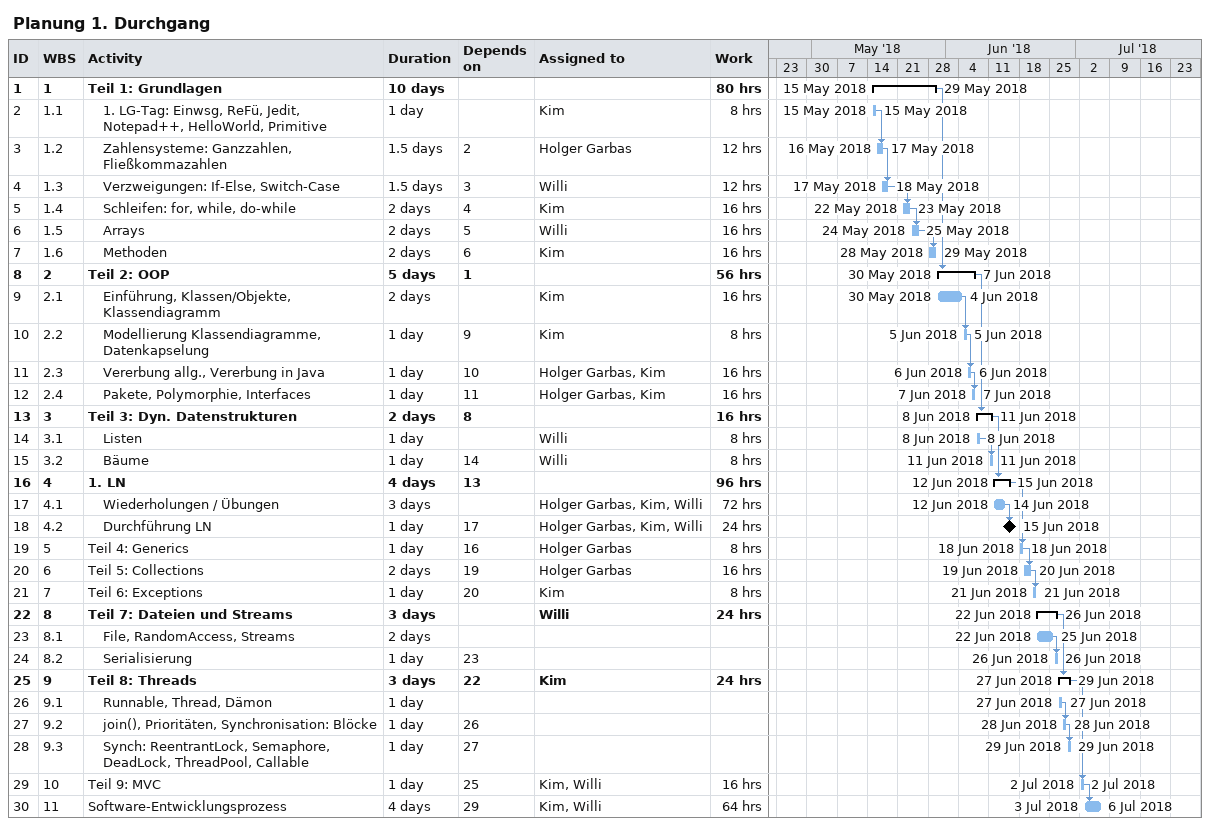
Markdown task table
Planung 1. Durchgang

| ID | WBS | Task | Duration | Start | Finish | Predecessors | Resources | Work (h) |
|---|---|---|---|---|---|---|---|---|
| 1 | 1 | **Teil 1: Grundlagen** | 10d | 2018-05-15 | 2018-05-29 |  |  | 80 |
| 2 | 1.1 | 1. LG-Tag: Einwsg, ReFü, Jedit, Notepad++, HelloWorld, Primitive | 1d | 2018-05-15 | 2018-05-15 |  | Kim | 8 |
| 3 | 1.2 | Zahlensysteme: Ganzzahlen, Fließkommazahlen | 1.5d | 2018-05-16 | 2018-05-17 | 2 | Holger Garbas | 12 |
| 4 | 1.3 | Verzweigungen: If-Else, Switch-Case | 1.5d | 2018-05-17 | 2018-05-18 | 3 | Willi | 12 |
| 5 | 1.4 | Schleifen: for, while, do-while | 2d | 2018-05-22 | 2018-05-23 | 4 | Kim | 16 |
| 6 | 1.5 | Arrays | 2d | 2018-05-24 | 2018-05-25 | 5 | Willi | 16 |
| 7 | 1.6 | Methoden | 2d | 2018-05-28 | 2018-05-29 | 6 | Kim | 16 |
| 8 | 2 | **Teil 2: OOP** | 5d | 2018-05-30 | 2018-06-07 | 1 |  | 56 |
| 9 | 2.1 | Einführung, Klassen/Objekte, Klassendiagramm | 2d | 2018-05-30 | 2018-06-04 |  | Kim | 16 |
| 10 | 2.2 | Modellierung Klassendiagramme, Datenkapselung | 1d | 2018-06-05 | 2018-06-05 | 9 | Kim | 8 |
| 11 | 2.3 | Vererbung allg., Vererbung in Java | 1d | 2018-06-06 | 2018-06-06 | 10 | Holger Garbas, Kim | 16 |
| 12 | 2.4 | Pakete, Polymorphie, Interfaces | 1d | 2018-06-07 | 2018-06-07 | 11 | Holger Garbas, Kim | 16 |
| 13 | 3 | **Teil 3: Dyn. Datenstrukturen** | 2d | 2018-06-08 | 2018-06-11 | 8 |  | 16 |
| 14 | 3.1 | Listen | 1d | 2018-06-08 | 2018-06-08 |  | Willi | 8 |
| 15 | 3.2 | Bäume | 1d | 2018-06-11 | 2018-06-11 | 14 | Willi | 8 |
| 16 | 4 | **1. LN** | 4d | 2018-06-12 | 2018-06-15 | 13 |  | 96 |
| 17 | 4.1 | Wiederholungen / Übungen | 3d | 2018-06-12 | 2018-06-14 |  | Holger Garbas, Kim, Willi | 72 |
| 18 | 4.2 | Durchführung LN | 1d | 2018-06-15 | 2018-06-15 | 17 | Holger Garbas, Kim, Willi | 24 |
| 19 | 5 | Teil 4: Generics | 1d | 2018-06-18 | 2018-06-18 | 16 | Holger Garbas | 8 |
| 20 | 6 | Teil 5: Collections | 2d | 2018-06-19 | 2018-06-20 | 19 | Holger Garbas | 16 |
| 21 | 7 | Teil 6: Exceptions | 1d | 2018-06-21 | 2018-06-21 | 20 | Kim | 8 |
| 22 | 8 | **Teil 7: Dateien und Streams** | 3d | 2018-06-22 | 2018-06-26 |  | Willi | 24 |
| 23 | 8.1 | File, RandomAccess, Streams | 2d | 2018-06-22 | 2018-06-25 |  |  |  |
| 24 | 8.2 | Serialisierung | 1d | 2018-06-26 | 2018-06-26 | 23 |  |  |
| 25 | 9 | **Teil 8: Threads** | 3d | 2018-06-27 | 2018-06-29 | 22 | Kim | 24 |
| 26 | 9.1 | Runnable, Thread, Dämon | 1d | 2018-06-27 | 2018-06-27 |  |  |  |
| 27 | 9.2 | join(), Prioritäten, Synchronisation: Blöcke | 1d | 2018-06-28 | 2018-06-28 | 26 |  |  |
| 28 | 9.3 | Synch: ReentrantLock, Semaphore, DeadLock, ThreadPool, Callable | 1d | 2018-06-29 | 2018-06-29 | 27 |  |  |
| 29 | 10 | Teil 9: MVC | 1d | 2018-07-02 | 2018-07-02 | 25 | Kim, Willi | 16 |
| 30 | 11 | Software-Entwicklungsprozess | 4d | 2018-07-03 | 2018-07-06 | 29 | Kim, Willi | 64 |
